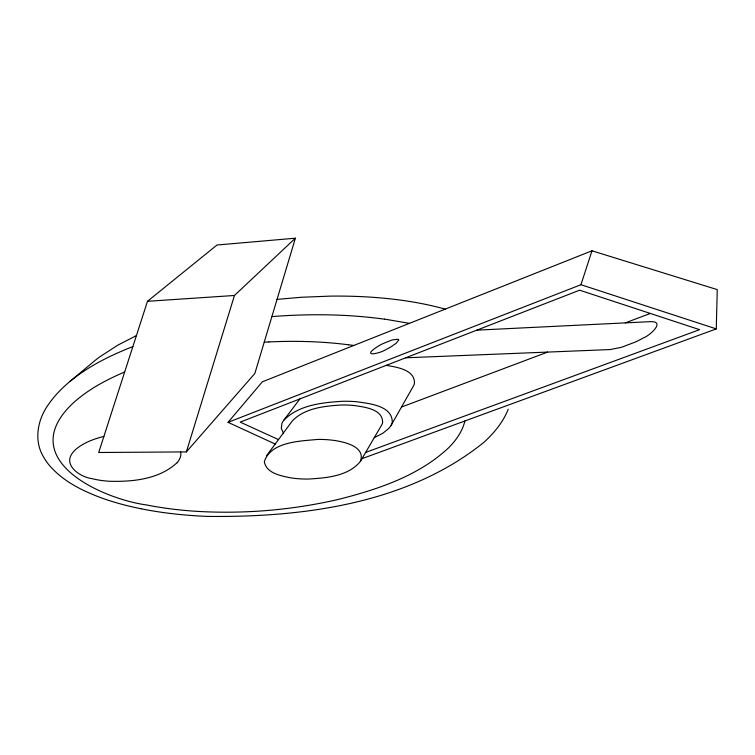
<?xml version="1.0" encoding="UTF-8"?>
<svg xmlns="http://www.w3.org/2000/svg" width="755" height="755" viewBox="0 0 755 755"><rect width="100%" height="100%" fill="white"/><g stroke="black" fill="none" stroke-linecap="round" stroke-linejoin="round"><path stroke-width="1.13" d="M362.004 458.662L716.278 328.897L717.25 289.609L591.986 250.792L262.344 381.813L228.038 422.347L275.207 444.034M464.863 420.988L464.608 422.054A96.791 52.916 -14.9 0 1 448.715 447.696C418.704 475.895 378.283 489.212 339.174 499.234C293.62 509.823 246.583 513.957 199.886 511.522A326.858 154.482 -14.8 0 1 146.744 504.982C105.322 499.47 21.357 463.457 65.581 410.975A88.826 42.554 -20.2 0 1 76.736 399.895C91.006 387.966 107.625 379.236 124.669 371.998M295.375 238.202L254.85 373.47L186.372 451.905L98.697 452.5L147.48 301.302L217.006 245.016L295.375 238.202L234.456 295.479L186.372 451.905M228.038 422.347L580.954 284.711L591.986 250.792M360.361 461.475C366.147 446.328 343.308 441.543 332.634 440.231A89.213 50.925 -18.1 0 0 317.817 439.419C300.358 441.128 270.979 441.533 264.344 461.56C266.09 473.206 280.728 475.744 290.269 477.773A83.144 44.828 -16 0 0 308.663 479.038C326.547 477.943 348.149 476.282 360.361 461.475L381.605 425.093A20.64 11.193 -15.1 0 0 382.606 422.762C383.134 408.842 363.834 406.983 353.529 405.444A80.908 44.583 -16.7 0 0 341.024 405.029C324.131 406.105 304.652 408.077 292.298 420.931L266.534 455.765M374.244 437.692L382.653 433.379L388.665 428.566A24.745 13.448 -15 0 0 391.147 425.273L413.372 386.116A25.038 13.052 -14 0 0 414.419 383.634C415.429 369.742 396.517 367.119 386.249 365.354M283.351 433.021L281.294 428.359L281.917 423.489A24.217 12.797 -16.7 0 1 283.757 420.299L299.886 398.923M283.757 420.299C298.753 404.878 322.243 402.538 342.628 401.282A97.98 54.303 -16.9 0 1 356.605 401.726C369.195 403.538 392.779 405.614 392.27 422.602A24.849 13.505 -15 0 1 391.147 425.273M176.972 462.749C159.145 479.387 132.569 481.935 109.239 481.256A104.709 51.34 -19.9 0 1 92.053 478.651C80.285 477.245 62.052 464.976 73.122 452.179A24.037 11.75 -21.8 0 1 76.331 448.932C84.201 442.392 94.092 438.91 103.888 436.409M69.922 381.483C88.552 366.109 110.504 355.36 132.871 346.583M136.419 335.579L117.742 345.195L99.811 356.813A105.823 49.198 -19 0 0 93.412 361.843L69.318 381.983A124.292 59.126 -19.6 0 0 48.66 404.199C37.825 418.902 33.579 439.769 43.111 456.199A217.695 105.417 -17.5 0 0 50.679 466.892C64.496 482.152 83.541 491.373 102.595 498.319A337.032 158.918 -14.8 0 0 140.911 508.728M401.5 407.049L547.592 352.094M625.253 322.885L650.338 313.448M365.647 452.424L699.602 329.661L579.632 290.184L240.213 422.12L278.491 439.599M277.047 299.376L301.717 297.243L329.935 296.13A454.529 259.144 -22.5 0 1 367.789 296.97C393.893 298.574 419.978 302.123 445.214 309.125M147.48 301.302L234.456 295.479M264.231 342.175L268.884 341.93M476.801 330.152L649.895 321.677C666.608 320.715 649.366 336.013 643.269 337.957A74.641 36.853 -8.6 0 1 635.408 342.006L621.554 347.272L610.172 349.565L405.671 357.804M348.451 344.752L353.765 345.479M384.606 319.11L409.418 323.357M580.954 284.711L716.278 328.897M508.19 409.229A135.126 72.565 -14.6 0 1 483.908 442.317C407.643 503.925 302.812 517.449 207.842 516.411A351.103 164.543 -14.5 0 1 140.892 508.738M180.653 452A29.275 15.006 -20.9 0 1 177.198 462.758M271.885 316.609A484.955 282.398 -24.3 0 1 384.522 319.195M268.884 341.94A434.88 252.481 -24.5 0 1 348.433 344.78M398.668 340.043L396.092 343.346L390.59 347.083A43.177 20.866 -14.4 0 1 386.447 349.301C379.18 354.019 359.776 357.643 378.727 345.865A45.234 22.895 -13.5 0 1 382.785 343.695L392.09 339.948L398.027 339.24A2.369 1.17 -13.6 0 1 398.508 339.571L398.668 340.043"/></g></svg>
